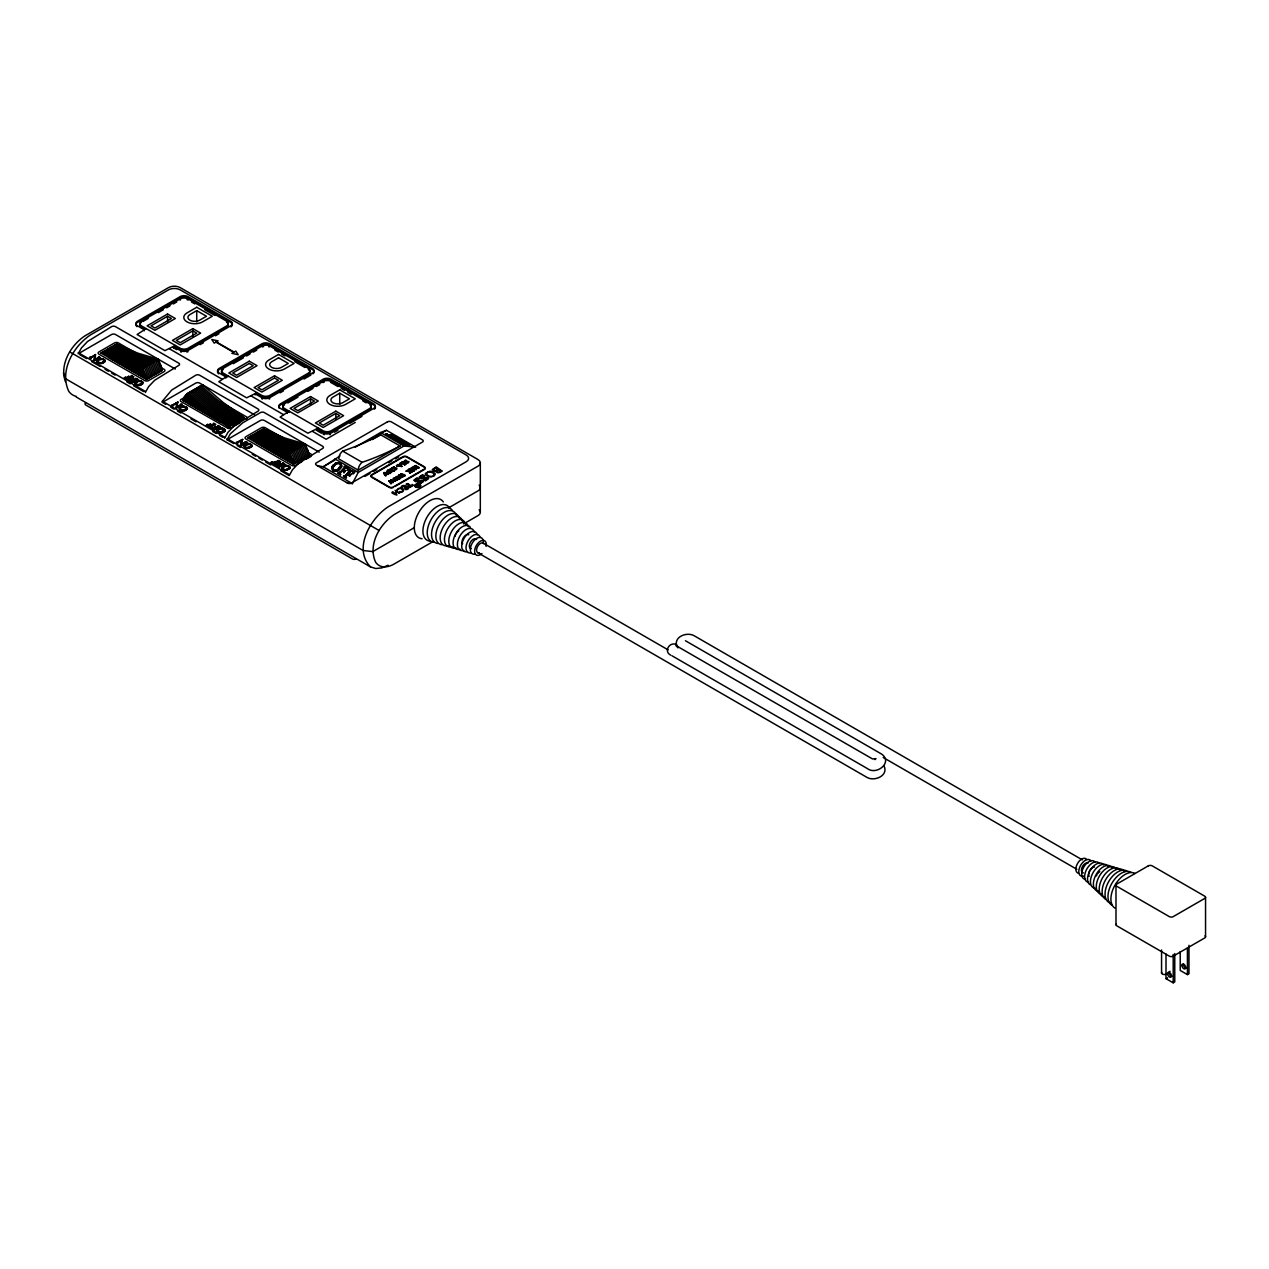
<?xml version="1.0" encoding="UTF-8"?>
<svg xmlns="http://www.w3.org/2000/svg" width="1269" height="1269" viewBox="0 0 1269 1269"><rect width="100%" height="100%" fill="white"/><g stroke="black" fill="none" stroke-linecap="round" stroke-linejoin="round"><path stroke-width="1.5" d="M227.849 323.357A5.996 3.458 0 0 1 226.564 327.132L188.145 349.308A5.742 3.315 0 0 1 180.024 349.292L175.328 346.596L175.328 345.469L164.922 350.641L137.084 334.54L146.141 328.608M225.914 378.035L225.914 376.909L219.172 373.023A5.584 3.22 0 0 1 219.172 368.454L262.397 343.534A5.584 3.22 0 0 1 269.742 343.82L312.46 368.47A5.584 3.22 0 0 1 312.935 372.705L269.758 397.673A5.584 3.22 0 0 1 261.858 397.673L255.101 393.771L255.101 394.897L257.052 393.771L261.731 396.467A5.742 3.315 0 0 0 269.853 396.483L308.256 374.292A5.996 3.458 0 0 0 309.192 370.12M340.584 465.993L340.52 464.962M400.322 463.677L400.512 463.106M332.764 468.911L332.795 468.007M390.963 483.188L388.885 481.03L392.565 481.76L388.885 480.808L390.979 483.901L391.724 482.997M404.7 464.613L405.112 464.28M402.923 476.494L401.02 477.477M413.266 467.738L412.901 466.96L411.156 468.467M97.84 361.126L99.521 363.077L101.504 362.76M135.688 383.048L135.846 384.253M180.039 408.57L181.277 410.744M217.808 430.524L220.632 432.983A3.918 2.252 0 0 0 222.154 432.84L224.518 431.555M244.743 445.927L245.107 447.338M401.274 462.725L402.352 463.915L404.224 463.264M409.839 473.274L410.728 472.766M390.059 469.435L390.471 469.118M125.377 377.559L127.297 379.003L129.47 377.607L128.09 376.782C124.996 378.416 132.214 374.355 127.09 377.242M129.771 380.494C128.28 378.051 132.341 383.238 132.817 382.429M65.401 381.652C59.31 364.631 70.683 345.342 84.849 335.92L168.523 287.603A8.122 4.679 0 0 1 180.198 287.603L477.89 459.489A8.296 4.79 0 0 1 478.413 465.929L394.231 514.532C379.574 524.271 367.582 545.02 375.687 562.31A30.266 17.48 -60 0 0 394.231 563.959L433.141 541.498M142.144 382.984L142.207 382.255A2.316 1.332 0 0 0 141.779 381.541L138.448 381.081L135.688 383.27M186.48 407.793L185.671 409.49M224.264 430.477L224.327 429.731A2.316 1.332 0 0 0 223.899 429.033M251.103 445.879L251.167 445.149A2.284 1.317 0 0 0 250.754 444.451L250.136 444.102M400.623 474.305C406.572 475.51 404.541 474.178 400.623 474.083C402.273 473.924 408.65 478.508 401.226 474.194M392.01 469.26L391.947 467.864L389.995 470.022M415.724 469.324L412.79 467.674M392.327 469.403L392.407 468.42M401.876 462.424C402.622 464.755 409.76 462.09 404.573 462.757C402.717 464.644 400.56 461.297 403.859 461.726M393.311 478.889L395.769 480.57L397.673 479.587M396.467 476.621C397.863 477.16 397.768 475.114 396.15 477.731M406.001 442.595L405.509 443.944L406.254 442.944M398.593 475.352L398.545 475.812A1.65 0.952 0 0 0 399.037 476.446C400.75 476.367 404.145 476.034 401.178 477.303M404.748 476.049L404.938 474.876L404.51 475.621M406.921 443.5L400.671 442.405L400.274 443.674M397.657 439.772L396.388 440.153M90.591 358.017L94.826 355.368L93.7 360.174L94.985 360.285M241.729 440.184L240.587 444.975L241.729 440.184L238.08 442.5M98.205 357.62L98.998 356.954L94.826 359.603L95.619 354.479L91.146 357.271M180.404 404.859L177.025 407.048L177.819 401.94L172.663 405.081M245.9 441.993L241.713 444.404L242.522 439.296L236.78 442.437M391.899 469.419L392.549 471.275L394.056 469.911M391.756 470.18L391.931 468.309L389.329 469.593M340.504 465.834L337.459 470.085L333.731 470.26M385.506 434.141L387.235 434.157M387.362 435.045L391.947 434.521L387.933 435.362M393.374 436.346L394.881 436.028C404.43 440.581 386.997 436.52 390.9 436.869M390.582 436.092L389.012 435.933M393.216 435.077C388.377 433.094 395.722 435.997 391.582 435.14M391.709 434.188L393.136 435.315M389.995 436.726L391.312 436.377M394.104 436.774L392.311 436.996L394.024 437.028M392.676 436.917L394.373 437.805L392.391 436.742M393.009 437.979L398.212 437.948M393.58 436.473C397.594 435.473 395.896 439.867 393.898 436.647M393.929 439.042L395.754 439.074M394.881 436.028L398.133 438.202M394.262 439.233L397.641 440.295M394.659 437.773L396.959 437.408M397.673 441.152L399.1 441.184M400.052 440.248L400.655 439.597L399.259 438.82M399.973 441.422L401.702 441.453M400.29 440.391L401.797 440.28M400.258 441.596L402.035 442.231M401.178 440.121L400.988 439.55A2.76 0.809 17.5 0 0 399.989 438.931L396.943 438.947M401.258 440.898L402.559 440.454L405.794 442.627L401.115 440.517M403.97 442.104L401.781 441.2M401.036 440.771L402.559 440.454M405.128 445.26L402.432 443.389L404.763 442.421M404.637 445.007L409.855 444.975M404.129 444.356L405.921 444.324M408.57 444.42L405.398 444.055M406.207 444.166L407.048 443.055M408.079 444.15L409.935 444.721M333.604 466.135L332.843 469.07A2.903 2.205 -26.3 0 0 333.43 470.149M347.865 469.308L347.294 470.529L347.754 469.625M352.814 473.718L353.401 472.496M128.613 376.623C130.31 378.432 134.482 375.005 128.994 377.004M403.082 444.007L406.318 444.547M388.044 471.941C387.061 470.355 391.026 469.451 386.617 471.402M408.935 470.038L409.062 470.355M393.929 467.182C397.99 468.88 396.102 469.118 392.66 467.706M397.879 440.549L398.069 438.757L399.243 438.82M401.956 462.503L404.129 461.646M398.545 475.589A1.65 0.952 0 0 0 399.037 476.224L401.02 476.335L400.592 475.145M391.518 436.504L392.105 437.757L394.199 437.567M409.935 469.181C407.317 467.975 409.681 472.829 407.238 470.434M404.732 460.933C406.366 465.041 410.014 460.821 408.174 462.281L405.62 459.965L404.224 461.25M408.317 462.757L408.824 461.393M393.596 478.635L395.88 478.239A4.775 2.76 0 0 1 397.054 478.873L397.387 479.174M331.859 466.913L333.113 464.914M412.076 468.467L412.124 467.69M401.543 477.128L402.559 476.716L401.353 476.367M346.564 482.521L352.401 483.632L358.239 472.401L403.954 446.006L415.629 447.132L386.442 430.286L380.605 432.523L355.209 447.196M393.327 478.286L393.866 479.73M396.547 468.991L396.896 468.134M340.235 466.786L337.38 469.927L334.128 470.45M397.578 480.11L394.262 479.777M180.039 408.792L180.769 407.587M217.808 430.746L219.156 429.112M244.743 446.149L247.471 443.991L250.754 444.673A2.284 1.317 0 0 1 251.167 445.371M282.86 467.341L282.749 469.054L284.875 470.26M282.59 468.071L284.605 466.12L287.698 466.088M344.042 471.989L344.01 472.956L345.422 470.418M343.962 472.417L342.582 470.704L339.902 473.591L340.631 474.749L337.982 473.099L340.124 471.941M349.562 475.177L349.53 476.145L351.465 474.019M333.176 467.23L335.92 463.978L338.839 463.502M394.881 469.625L394.564 470.656M104.217 360.856L101.504 362.982M142.144 382.762L141.382 383.968M186.416 408.301L182.895 410.569M224.264 430.254L220.711 432.539L217.142 431.254M289.046 467.579L286.286 469.736M288.745 468.309L289.11 467.055A2.316 1.332 0 0 0 288.666 466.357L288.047 465.993M212.018 427.431L212.478 428.573M387.727 473.527C380.161 469.689 386.522 478.476 386.157 474.987M394.611 481.316C389.107 479.476 395.642 482.172 395.484 480.824M175.312 369.041L115.495 334.508A2.744 1.586 0 0 0 111.609 334.508L78.202 353.797L81.438 347.944L87.545 341.504L111.609 326.641A2.744 1.586 0 0 1 115.495 326.641L178.739 363.156A2.744 1.586 0 0 1 178.739 365.409L154.675 380.256L148.552 386.712L145.332 392.549M165.716 404.319L162.353 402.384L162.353 401.258L171.68 390.075L195.759 375.227A2.744 1.586 0 0 1 199.645 375.227L258.019 408.935A2.744 1.586 0 0 1 258.019 411.172L233.956 426.035L227.849 432.475L224.613 438.328M233.766 443.611L227.04 439.724L230.276 433.887L242.68 422.847L260.446 412.584A2.744 1.586 0 0 1 264.349 412.584L322.612 446.228A2.744 1.586 0 0 1 322.612 448.48L298.548 463.328L292.441 469.768L289.205 475.621L280.814 470.767M398.26 477.905C402.463 477.001 399.1 477.794 396.436 477.715M353.068 473.749C357.144 469.118 351.814 475.843 353.29 472.814M397.657 465.057L398.736 465.453L397.879 464.628M409.665 473.163L410.49 472.401M874.912 759.623L875.975 758.624L872.485 758.925L676.044 645.62L677.947 647.872M179.373 407.999L182.117 406.191A3.807 2.189 0 0 1 183.624 406.064L187.336 408.174A3.537 2.046 0 0 1 187.114 409.046L184.338 410.87M200.819 386.474L202.564 384.777L223.265 402.543L244.409 417.913L228.832 426.892L183.117 400.496A23.35 13.483 60 0 1 184.227 397.118L187.003 393.755L202.564 384.777M281.908 467.278L283.764 465.691M396.198 476.589L395.976 477.493M408.951 469.72L414.233 470.847L408.856 469.53M104.455 362.347L104.915 361.586A3.537 2.046 0 0 0 105.137 360.729L104.661 359.825M347.214 470.371L349.118 468.769L344.518 466.231M387.013 471.909C392.66 472.005 393.311 470.513 387.331 472.052M398.958 477.715C402.447 476.827 396.34 480.65 400.274 477.89M436.869 470.625L436.393 471.132A2.332 1.348 0 0 0 436.409 472.052C437.916 474.543 444.118 470.053 441.802 470.894L436.203 466.865L432.301 469.689L433.855 471.164L436.853 470.609M338.062 473.258L339.283 472.972M344.533 468.578L342.947 470.307L344.771 471.497M346.167 477.937L343.502 476.287L344.962 475.843M349.546 469.704L354.717 472.116M343.582 476.446L344.819 476.161M349.625 470.783L345.041 476.002M345.723 475.288L350.323 470.085M349.53 476.145L348.118 473.892L345.422 476.779L346.564 477.493M351.624 470.973C346.437 476.256 350.006 468.848 353.242 471.894M349.451 475.986L351.386 473.86M389.52 471.767L391.344 471.814L389.377 473.21L390.17 472.94M402.511 443.182L403.796 444.705M135.973 382.746L138.448 381.303L141.779 381.779A2.316 1.332 0 0 1 142.207 382.477M180.309 408.285L182.022 406.857M218.094 430.239L220.568 428.557L222.932 428.763M245.012 445.657L249.787 444.198M404.827 464.47L404.018 464.533L406.096 463.296L404.224 463.502M339.521 472.814L344.787 466.897L344.026 466.516M344.613 468.737L346.437 467.912M215.191 426.987L215.318 426.606M394.786 470.196L393.961 471.037M407 443.246L406.667 444.277M345.501 476.938L348.118 473.892M141.858 383.27L138.591 385.062M223.978 430.762L219.14 432.19M250.818 446.165L249.787 447.243M401.432 462.662C405.842 461.646 402.146 460.584 401.369 463.471M390.249 471.18L389.52 471.989M400.893 477.049L402.844 477.049L402.21 475.526M410.061 472.607L409.617 471.354C411.473 472.544 413.535 471.164 411.267 472.242M414.884 467.595L414.44 466.833L418.643 468.182C413.171 462.471 413.71 468.689 418.231 467.515M418.802 467.849L415.867 465.453M401.194 475.97L398.958 475.685L401.036 475.114M393.723 478.936L396.261 478.936M389.345 470.339L388.124 470.323M397.229 479.92L395.357 479.793M407.983 470.038L410.077 468.8M128.407 379.891C127.503 379.701 122.157 375.64 127.519 378.717M275.31 464.692C265.189 457.141 277.879 468.134 274.976 461.599L274.342 462.043M279.719 467.024L275.627 465.295L277.007 464.232L276.832 465.612L278.609 466.357L280.782 464.962L279.386 464.137C277.102 465.644 280.703 462.186 280.592 464.74C286.968 462.059 279.719 466.009 280.354 463.55M398.736 475.352L401.432 475.288M98.221 359.349L97.174 360.555A3.744 2.157 0 0 0 96.967 361.427L97.412 362.331M97.602 360.015L99.918 358.746A3.807 2.189 0 0 1 101.425 358.604L103.899 359.492M136.084 381.239L135.006 382.239A3.918 2.252 0 0 0 134.815 383.175L136.005 384.824M179.801 407.476L182.117 406.413A3.807 2.189 0 0 1 183.624 406.286L186.527 407.222M217.57 429.414L219.918 428.335A3.855 2.221 0 0 1 221.456 428.208L222.503 428.319M282.971 466.056L281.908 467.04A3.791 2.189 0 0 0 281.702 467.944L281.766 468.467M398.958 477.493L396.15 477.493M142.398 384.047L140.034 385.364A3.918 2.252 0 0 1 138.511 385.49L134.879 383.444A3.918 2.252 0 0 1 135.022 382.477L136.862 380.89M250.358 446.625L246.805 447.941L243.934 446.323A3.744 2.157 0 0 1 244.06 445.356L246.82 443.769M283.32 467.087L286.953 465.961M288.285 468.547L285.493 469.863L283.241 469.244M345.279 468.055L346.104 467.785M335.111 464.74L335.999 464.137M399.64 478.683L398.736 478.825M131.849 379.764L132.499 379.336C136.291 380.272 130.088 383.111 129.771 380.272M210.21 424.29C208.338 424.766 214.239 424.893 209.639 426.416M214.62 426.828L213.969 427.479L216 427.859L214.62 428.652M339.965 455.999L323.214 466.786L317.377 465.66M397.641 439.883L395.833 438.82M131.5 379.796C133.071 379.114 136.322 379.114 136.544 378.86M133.451 378.733L134.197 379.97L136.544 378.638M210.781 424.449C209.528 424.385 209.988 422.863 211.4 424.861M273.977 462.059C275.627 461.567 278.863 461.234 279.037 461.123M230.879 326.863L231.212 326.656A5.584 3.22 0 0 0 231.624 326.307M390.44 472.766L389.995 473.623M418.278 485.504C420.34 489.073 414.154 481.284 419.896 486.043C419.531 487.978 412.028 484.52 418.104 485.408M400.528 463.819L402.003 466.421L396.467 465.723L401.861 466.5M406.445 470.958L409.284 471.545L406.445 471.18M399.862 463.518L400.354 464.47L398.736 465.453M407.063 470.561L405.953 471.196L409.141 470.989M388.996 473.337L387.822 474.495M124.33 377.94L125.694 376.877M128.74 380.478L130.104 379.415M210.543 427.367L206.45 425.21L207.815 424.369L208.941 426.479M206.45 425.416L207.815 424.369M214.953 429.715C213.604 430.778 209.512 424.512 213.351 429.017M210.86 427.97L212.224 426.923M271.217 462.741L272.597 461.694M275.627 465.295L277.007 464.232M410.061 469.102L412.504 469.324M409.903 468.705L411.013 469.641L412.155 468.959L411.489 468.023M389.377 473.21L391.344 471.814M404.637 465.168L406.096 463.296M143.127 321.374L148.172 318.471M158.228 312.666L163.273 309.763M166.62 307.812L169.983 305.877M173.33 303.941L176.692 302.006M90.876 357.208L89.385 357.684L91.194 358.318M91.146 357.049L89.639 357.303M100.901 353.052L116.478 344.058L137.607 353.083L158.308 359.222L161.084 365.789A23.35 13.483 60 0 1 162.194 370.453L146.633 379.447L100.901 353.052L122.03 362.077L142.747 368.216L158.308 359.222M167.571 316.267L151.027 325.816L154.913 328.052L171.458 318.503L167.571 316.267L167.571 321.882M98.998 357.176C97.253 355.717 102.123 357.921 98.792 357.715M196.727 310.635L189.922 314.569A6.884 3.966 0 0 0 189.922 320.185A6.884 3.966 0 0 0 199.645 320.185L206.466 316.267L196.727 310.635L196.727 321.882M192.856 330.86L176.312 340.409L180.214 342.662L196.743 333.113L192.856 330.86L192.856 336.475M144.206 330.86L144.206 329.734L137.449 325.832A5.584 3.22 0 0 1 137.449 321.279L180.674 296.343A5.584 3.22 0 0 1 188.034 296.629L230.736 321.279A5.584 3.22 0 0 1 231.212 325.53L188.034 350.482A5.584 3.22 0 0 1 180.135 350.482L173.393 346.596L173.393 347.706L175.328 346.596M131.643 375.434L133.689 376.845L132.896 376.83M128.09 378.622L129.47 377.607M128.407 379.257L133.689 376.845M124.33 377.718L128.407 379.669M135.688 378.178L138.099 379.383L132.214 382.112M133.88 380.145L131.484 381.35L129.946 380.573M136.291 379.558L132.214 381.89M128.74 380.256L132.817 382.207M200.042 344.676L203.468 342.709M215.46 335.777L218.887 333.795M162.353 402.384L195.759 383.095A2.744 1.586 0 0 1 199.645 383.095L254.577 414.82M233.226 363.711L243.299 357.906M246.646 355.954L250.009 354.019M253.372 352.084L256.719 350.149M184.275 397.578L181.166 399.37A2.744 1.586 0 0 0 181.166 401.623L228.119 428.43M173.076 404.652L171.585 405.128L173.393 405.779M183.117 400.496L184.528 399.687A23.35 13.483 60 0 1 184.687 398.942M227.865 375.798L218.807 381.715L246.63 397.832L257.052 392.644L257.052 393.771M180.595 404.097C188.082 403.145 166.858 412.393 181.261 404.827M213.414 423.132L215.809 424.322L209.924 427.05M211.606 425.099L209.195 426.511L207.656 425.527M213.604 423.941L211.907 425.131L214.255 423.592M214.001 424.528L209.924 426.844M206.45 425.21L210.543 427.161M215.318 426.083L213.969 427.479M218.173 425.48L220.219 426.654L218.411 427.272M215.809 427.193C220.584 424.671 217.507 428.541 215.191 426.781M280.037 392.851L283.463 390.884M304.037 379.003L310.889 375.037M240.111 422.625L230.514 428.161M287.809 402.971L297.882 397.165M307.939 391.344L312.983 388.441M316.33 386.506L319.693 384.57M227.04 439.724L260.446 420.451A2.744 1.586 0 0 1 264.349 420.451L319.185 452.113M289.142 411.172L280.1 417.104L307.923 433.205L318.329 428.034L318.329 429.16L323.024 431.857A5.742 3.315 0 0 0 331.146 431.872L369.549 409.681A5.996 3.458 0 0 0 370.056 405.128M310.556 398.831L294.011 408.38L297.914 410.617L314.442 401.067L310.556 398.831L310.556 404.446M247.804 437.853L263.365 428.874L284.494 437.9L305.21 444.039L307.986 450.606A23.35 13.483 60 0 1 309.097 455.27L293.536 464.264L247.804 437.853L268.933 446.894L289.633 453.017L305.21 444.039M245.298 441.675L247.106 442.31L246.234 442.326M245.678 442.532L247.106 442.31M241.538 445.53L240.587 444.753M339.727 393.2L332.922 397.134A6.884 3.966 0 0 0 332.922 402.749A6.884 3.966 0 0 0 342.646 402.749L349.451 398.815L339.727 393.2L339.727 404.43M335.841 413.424L319.296 422.974L323.198 425.21L339.727 415.677L335.841 413.424L335.841 419.04M318.329 429.16L316.393 430.27L321.454 433.205M278.181 460.441L280.592 461.646L278.783 462.059M276.372 462.408L273.977 463.613L272.423 462.836M275.896 461.805L279.037 460.901M275.31 464.057L280.592 461.646M271.217 462.519L275.31 464.47M278.387 464.597L280.354 463.772M334.477 432.206L337.903 430.223M349.911 423.291L361.903 416.359M282.939 462.788L285.002 464.2L279.101 466.706M279.402 465.977L280.782 464.962M355.225 422.466L326.117 439.264L312.491 431.397M301.705 461.789L295.471 465.374A2.744 1.586 0 0 1 291.584 465.374L245.853 438.979A2.744 1.586 0 0 1 245.853 436.726L261.43 427.748A2.744 1.586 0 0 1 265.316 427.748L283.939 438.503M306.368 459.092L311.048 456.396M334.905 460.044L323.214 466.786L352.401 483.632M369.818 439.883L373.149 437.964M376.465 436.044L386.442 430.286M372.245 439.597L380.605 434.775L400.068 446.006L358.239 470.164L338.775 458.918A6.694 3.87 -60 0 1 342.662 451.066A332.906 192.206 -60 0 0 380.605 434.775M364.964 476.383L370.025 473.464M373.403 471.513L376.782 469.562M388.6 462.725L391.978 460.79M395.357 458.839L398.736 456.888M383.714 472.56L385.284 475.637M392.438 467.801L393.977 466.691M397.705 464.533L396.467 465.723M400.354 463.011L399.386 464.042M399.005 465.279C404.145 467.373 396.356 463.629 401.02 465.485M399.005 465.501L400.481 464.422M390.44 472.988L391.994 471.862M405.112 464.517L406.762 463.328M404.732 460.71L408.317 462.535M394.358 480.935L390.725 479.968L394.611 480.999M413.742 466.421C418.484 472.005 412.933 465.184 410.918 468.324M413.742 466.643L415.804 469.07M414.82 466.088L415.851 465.786M393.263 482.601C386.537 479.539 393.469 483.838 392.835 481.649M399.64 478.905L400.861 477.985M416.438 469.229L415.772 469.847L415.613 468.245M416.359 467.357L419.341 467.563M412.124 467.912L414.233 470.847L412.171 468.356M394.897 486.519L424.385 469.482A2.744 1.586 0 0 0 424.385 467.246L406.873 457.126A2.744 1.586 0 0 0 402.987 457.126L371.849 475.098A2.744 1.586 0 0 0 371.135 475.812M414.297 527.666L372.832 551.603L363.061 550.492L65.369 378.622L63.45 372.991M448.734 507.774L478.413 490.643A8.296 4.79 0 0 0 479.143 485.123M463.597 523.907L478.413 515.357A8.296 4.79 0 0 0 479.143 509.837M1166.005 954.066L1166.005 978.669L1167.575 977.764M1166.005 978.669L1173.206 982.825L1174.761 981.92L1174.761 953.542M1180.218 951.544L1180.218 970.452L1187.419 974.608L1188.974 973.72L1188.974 945.342M91.178 357.699L94.826 355.368M94.429 360.222L99.934 357.652M172.79 405.239L177.025 402.828L172.79 405.461M173.345 404.732L178.199 402.162M242.902 439.518L237.176 442.484M396.991 438.804L398.91 438.82M180.404 405.081L181.197 404.414M245.9 441.771L241.713 444.404M390.836 469.133L391.931 468.531M127.804 379.574L132.674 376.639M214.334 429.604L219.949 427.018M279.101 466.929L284.446 464.232M387.743 470.228L387.013 472.147M394.136 470.72L391.756 470.371M102.234 362.744L104.28 360.333A2.284 1.317 0 0 0 103.852 359.65L102.9 359.159M140.811 384.142L136.465 384.84M185.1 409.665L181.007 410.109M99.172 359.952L101.346 359.048L103.852 359.873A2.284 1.317 0 0 1 104.28 360.57M181.372 407.397L186.051 407.095M398.989 475.161L401.163 475.621M245.948 442.183L241.887 445.324M103.82 362.585L102.139 363.41A3.87 2.237 0 0 1 100.616 363.537L97.792 361.617M141.747 384.523L140.034 385.142A3.918 2.252 0 0 1 138.511 385.268L135.64 383.555M185.242 410.617L187.114 409.268A3.537 2.046 0 0 0 187.336 408.412L186.86 407.286M388.14 565.228L381.842 567.909L375.719 568.512L370.485 566.894L76.188 396.991M230.498 428.161L228.119 428.43M389.234 471.64L388.282 471.767M278.815 466.072L276.832 465.39M249.136 447.338L246.043 447.576M99.823 359.635L102.535 359.301M219.823 429.017L222.17 428.636M398.355 477.62L396.832 477.382M403.732 463.502L401.638 463.471M393.691 437.091L394.738 437.535M103.043 362.934L102.139 363.188A3.87 2.237 0 0 1 100.616 363.315L99.585 363.204M223.074 432.38L222.154 432.634A3.918 2.252 0 0 1 220.632 432.761M249.025 448.227L251.817 446.625A3.537 2.046 0 0 0 252.039 445.768L251.96 445.245M286.937 470.18L289.76 468.547A3.585 2.078 0 0 0 289.982 467.674L289.491 466.548M98.998 359.222L99.918 358.968A3.807 2.189 0 0 1 101.425 358.826M136.862 381.112L137.798 380.637A3.855 2.221 0 0 1 139.32 380.494L142.604 381.953M283.764 465.929L284.684 465.437A3.855 2.221 0 0 1 286.223 465.311L288.253 465.961M336.872 463.534L337.824 463.312M388.996 471.957L387.553 471.497M182.768 406.857L186.051 407.317A2.284 1.317 0 0 1 186.48 408.015M399.18 440.93L402.114 441.977M398.165 477.667L397.308 477.604M402.432 443.389L404.24 443.468M337.649 462.868L336.999 462.931A4.902 3.744 -26.3 0 0 335.175 463.566M387.315 433.903L386.522 434.172L387.442 434.791M405.921 442.849L406.968 443.309M389.123 434.934L391.867 434.775M390.9 435.981L389.266 436.314L385.586 433.887M404.938 444.642L403.272 443.88M393.295 437.615L390.947 436.695M390.662 435.854L388.013 435.108M100.695 362.886L99.521 362.855M285.493 469.641L283.574 469.403M182.815 410.997L180.801 410.347M247.518 448.354L245.377 447.307M404.161 443.706L403.161 443.769L403.859 444.547M338.315 463.296L339.68 463.804M137.782 384.84L136.069 384.237M401.829 440.898L404.541 442.072M411.632 471.576L409.062 470.133M400.449 476.24L398.958 475.463L400.036 475.193M181.784 410.664L182.815 410.775A3.87 2.237 0 0 0 184.338 410.648M220.108 432.935L216.92 430.635A3.918 2.252 0 0 1 217.158 429.747M246.995 448.322L243.854 446.022A3.744 2.157 0 0 1 244.06 445.133L246.82 443.547A3.807 2.189 0 0 1 248.327 443.42L249.866 443.88M334.493 471.132L336.459 471.307A4.822 3.68 -26.3 0 0 338.3 470.672L341.488 467.198A4.743 3.617 -26.3 0 0 341.647 465.612L341.456 464.946M101.964 358.635L104.328 359.777M139.86 380.526L142.858 382.255M248.851 443.452L251.801 445.165M286.762 465.342L289.158 466.484M396.753 440.438L399.164 439.074M385.681 473.575L384.237 473.067L387.426 473.908M386.379 473.48L387.87 474.098M412.139 471.687L409.475 471.037L411.568 471.957M181.721 410.537L180.404 409.76M676.758 644.747C669.858 640.94 663.132 651.552 670.746 655.169M222.567 428.462L223.598 429.049M287.333 465.786L288.666 466.58A2.316 1.332 0 0 1 289.11 467.278M284.351 470.18L282.146 468.848M402.432 440.74L404.621 441.834M411.283 469.498L413.472 470.387L411.283 469.72M404.446 443.262L405.588 443.69M338.823 462.788L340.076 463.423M339.505 463.137L336.919 462.773A4.902 3.744 -26.3 0 0 335.095 463.407L331.939 467.071A4.505 3.426 -26.3 0 0 331.764 468.626L331.875 469.118M333.906 470.942L336.38 471.148A4.822 3.68 -26.3 0 0 338.22 470.513L341.409 467.04A4.743 3.617 -26.3 0 0 341.567 465.453M99.077 363.299L97.729 362.395M223.011 428.24L224.978 429.747M213.081 428.7L216 427.859M671.983 655.772L867.393 768.586C876.673 775.66 893.217 762.241 881.654 754.103L685.466 640.75M339.188 463.455L340.029 464.057M395.167 436.71L396.88 437.646M405.636 442.389L398.974 441.755M333.985 471.1L332.779 470.291M218.791 432.301L217.76 431.032M1082.346 859.874L694.825 636.134C687.861 631.359 673.553 636.277 676.71 646.095M223.281 428.668L223.899 429.255A2.316 1.332 0 0 1 224.327 429.953M250.342 443.849L251.96 445.467A3.537 2.046 0 0 1 251.817 446.402L249.025 448.005A3.87 2.237 0 0 1 247.518 448.131M279.021 408.079A5.584 3.22 0 0 1 280.465 404.97L323.69 380.034A5.584 3.22 0 0 1 331.05 380.319L349.562 389.884M413.424 467.611L415.804 468.848M343.645 471.37L342.582 470.704M131.278 375.64L132.135 376.322M217.824 425.686L218.665 426.352M282.59 462.995L283.447 463.677M346.358 467.753L347.198 468.309M351.894 470.942L353.48 472.369M405.81 460.71L408.158 462.281M396.531 468.769L393.882 467.103M331.05 380.319L373.752 404.97A5.584 3.22 0 0 1 375.196 408.095M226.548 321.105L188.161 298.961A5.742 3.315 0 0 0 180.039 298.945L141.462 321.231A5.742 3.315 0 0 0 141.478 325.911L180.024 348.166A5.742 3.315 0 0 0 188.145 348.182L226.548 326.006A5.996 3.458 0 0 0 226.532 321.105M191.508 302.006L194.839 303.925M204.848 309.715L214.858 315.489M274.881 350.133L278.212 352.068M281.544 353.988L284.89 355.923M294.9 361.697L304.909 367.487M337.84 386.49L331.161 382.635A5.742 3.315 0 0 0 330.59 382.35M341.171 388.425L344.502 390.344M347.849 392.264L351.18 394.199M362.855 400.941L366.202 402.86M390.075 436.488L393.184 438.265M397.752 440.914L400.845 442.691M380.605 432.523L403.954 446.006M405.001 462.884L406.096 463.518M144.587 328.83L141.462 327.037A5.742 3.315 0 0 1 140.209 323.421M227.865 376.909L223.17 374.212A5.742 3.315 0 0 1 223.154 369.517M289.142 412.298L284.462 409.601A5.742 3.315 0 0 1 284.446 404.906M316.393 429.16L323.151 433.046A5.584 3.22 0 0 0 331.05 433.046L374.228 408.095A5.584 3.22 0 0 0 373.752 403.859L331.05 379.193A5.584 3.22 0 0 0 323.69 378.923L280.465 403.843A5.584 3.22 0 0 0 280.465 408.412L287.206 412.298L287.206 413.424M390.249 471.402L391.344 472.036M400.274 478.112L399.259 477.065M173.393 347.706L176.756 349.657M883.224 757.514L1076.889 869.313M169.491 348.832L222.027 379.161M251.214 396.007L283.304 414.551M342.662 451.066L362.125 462.297A332.906 192.206 -60 0 0 400.068 446.006M483.203 543.116L668.16 649.902M334.889 458.918L358.239 472.401M138.733 354.67L118.414 342.931A2.744 1.586 0 0 0 114.527 342.931L98.966 351.925A2.744 1.586 0 0 0 98.966 354.178L144.682 380.573A2.744 1.586 0 0 0 148.584 380.573L164.145 371.579A2.744 1.586 0 0 0 164.145 369.342L160.751 367.375M220.933 402.13L246.345 416.787A2.744 1.586 0 0 1 247.122 418.12M307.653 452.192L311.048 454.143A2.744 1.586 0 0 1 311.746 454.857M116.478 344.058L123.331 347.294M161.052 369.802L162.194 370.453M235.257 412.631L244.409 417.913M263.365 428.874L269.091 431.571M309.097 455.27L307.955 454.603L307.955 450.495M477.699 552.649L867.25 777.548C874.753 781.641 888.728 775.565 884.033 765.921M337.982 473.099L340.631 474.749M343.502 476.287L346.088 477.778M176.835 408.174L175.899 407.397L177.025 403.05M210.86 427.764L214.588 430.128M236.272 442.262L237.747 443.341M275.627 465.073L279.37 467.452M78.202 352.671L145.332 391.423M162.353 401.258L224.613 437.202M227.04 438.614L289.205 474.495M79.884 354.765L86.593 358.635M91.622 361.554L100.013 366.392M105.057 369.295L108.404 371.246M111.767 373.181L115.13 375.116M126.868 381.89L130.231 383.841M133.578 385.776L143.651 391.582M170.76 407.238L174.123 409.173M177.501 411.124L180.864 413.059M190.953 418.897L196.013 421.816M212.827 431.523L216.206 433.475M219.569 435.41L222.932 437.361M237.129 445.546L240.491 447.497M252.245 454.286L255.608 456.221M258.971 458.157L262.334 460.108M265.697 462.043L270.725 464.946M69.716 351.894L379.098 530.505M677.249 646.207L678.09 646.698M274.976 461.821L276.372 462.63M279.386 464.375L280.782 465.184M210.21 424.496L211.606 425.305M128.09 377.02L129.47 377.829M132.499 379.558L133.88 380.367M348.467 473.496L350.292 474.685M418.231 467.738L415.375 466.009M393.136 467.404L396.499 469.578M288.713 465.977L289.491 466.77M180.341 410.331L179.167 408.666A3.744 2.157 0 0 1 179.373 407.777M98.141 362.886L97.174 361.824M394.088 479.079L396.356 480.348L397.276 479.619M394.643 479.666L393.612 478.556M401.845 475.272L402.812 476.367M333.414 470.815L332.351 469.895M228.832 426.892L207.704 411.537L187.003 393.755M339.997 463.264L341.012 464.168M180.69 410.173L179.373 409.268M391.947 468.087L392.28 470.307M224.724 429.445L221.456 428.002A3.855 2.221 0 0 0 219.918 428.129L217.126 429.937A3.918 2.252 0 0 0 216.936 430.889L216.999 431.143M370.485 566.894C352.893 548.858 370.358 518.371 388.14 506.823L466.215 461.726A8.248 4.759 0 0 0 466.215 455L180.198 289.855A8.248 4.759 0 0 0 168.523 289.855L90.432 334.937C73.221 346.485 59.183 370.96 68.748 391.28A35.818 20.685 -60 0 0 76.172 396.34M340.52 463.613L341.329 464.613M396.816 479.079L397.292 479.999M397.181 479.682C391.947 477.842 394.469 476.763 397.609 479.492M412.504 469.086L413.488 470.387M389.631 481.268L390.931 482.918M391.994 480.729L392.835 481.871M390.725 479.745L392.565 481.982M390.075 481.76L391.36 483.441M414.424 466.833L416.438 469.467M384.221 473.083L385.713 475.478M384.221 473.305L385.332 474.907M397.054 438.852L397.578 440.026L397.023 438.693M400.607 464.628L401.321 465.977M289.633 453.017L292.425 459.584A23.35 13.483 60 0 1 293.536 464.264M142.747 368.216L145.523 374.783A23.35 13.483 60 0 1 146.633 379.447M289.744 466.849L289.982 467.452A3.585 2.078 0 0 1 289.76 468.324L286.937 469.942A3.918 2.252 0 0 1 285.398 470.085M104.915 360.126L105.137 360.951M409.141 471.211L408.555 469.72M409.284 471.322L409.633 472.338M409.919 472.036L410.141 472.861M387.283 471.513L388.124 470.101L389.393 470.482M225.121 429.842L225.2 430.35A3.585 2.078 0 0 1 224.978 431.222M143 382.334L143.08 382.873A3.585 2.078 0 0 1 142.858 383.746M97.031 361.744L96.967 361.205A3.744 2.157 0 0 1 97.174 360.333M1205.55 897.31L1205.55 936.823M1187.419 948.117L1187.419 974.608M1173.206 954.431L1173.206 982.825M1161.563 949.973L1161.563 973.085M1115.99 885.175L1115.99 924.689M480.317 462.646L480.317 512.089M292.393 459.489L292.393 463.597M291.236 456.396L291.236 462.931M290.093 453.905L290.093 462.281M288.951 452.859L288.951 461.615M287.809 452.589L287.809 460.964M286.667 452.303L286.667 460.298M285.525 452.018L285.525 459.632M284.383 451.716L284.383 458.981M283.241 451.415L283.241 458.315M282.099 451.098L282.099 457.649M280.957 450.781L280.957 456.999M279.815 450.447L279.815 456.332M278.672 450.114L278.672 455.682M277.53 449.765L277.53 455.016M276.388 449.416L276.388 454.35M275.246 449.036L275.246 453.699M274.104 448.671L274.104 453.033M273.66 433.601L273.66 434.807L272.518 433.11M272.946 448.29L272.946 452.383M271.804 447.894L271.804 451.716M271.376 432.602L271.376 433.49L270.234 432.094M270.662 447.497L270.662 451.05M269.52 447.1L269.52 450.4M268.378 446.688L268.378 449.734M267.236 446.26L267.236 449.083M266.093 445.831L266.093 448.417M264.951 445.387L264.951 447.751M263.809 444.943L263.809 447.1M262.667 444.483L262.667 446.434M261.525 444.023L261.525 445.784M260.383 443.547L260.383 445.118M259.241 443.071L259.241 444.451M258.099 442.595L258.099 443.801M256.957 442.088L256.957 443.135M255.799 441.596L255.799 442.484M236.399 412.409L236.399 413.297M234.115 410.759L234.115 411.965L232.973 409.935M231.83 409.094L231.83 410.648M230.688 408.237L230.688 409.998M223.867 432.015L224.978 431.016A3.585 2.078 0 0 0 225.2 430.143M220.838 421.387L220.838 422.276M219.696 420.578L219.696 421.625M218.554 419.753L218.554 420.959M217.411 418.913L217.411 420.293M216.253 418.072L216.253 419.642M215.111 417.231L215.111 418.976M213.969 416.375L213.969 418.326M212.827 415.502L212.827 417.66M211.685 414.63L211.685 416.993M210.543 413.757L210.543 416.343M209.401 412.853L209.401 415.677M208.259 411.965L208.259 415.026M207.117 411.061L207.117 414.36M205.975 410.141L205.975 413.694M204.832 409.221L204.832 413.044M203.69 408.285L203.69 412.377M202.548 407.349L202.548 411.727M201.406 406.413L201.406 411.061M200.264 405.445L200.264 410.395M199.122 404.478L199.122 409.744M197.964 403.51L197.964 409.078M196.822 402.543L196.822 408.412M195.68 401.543L195.68 407.761M194.538 400.544L194.538 407.095M193.396 399.545L193.396 406.445M192.254 398.529L192.254 405.779M191.111 397.498L191.111 405.112M189.969 396.467L189.969 404.462M188.827 395.436L188.827 403.796M187.685 394.389L187.685 403.145M186.543 394.12L186.543 402.479M185.401 395.278L185.401 401.813M184.259 397.054L184.259 401.163M161.052 365.694L161.052 368.422M145.491 374.672L145.491 378.781M144.349 371.579L144.349 378.13M143.207 369.105L143.207 377.464M142.065 368.042L142.065 376.814M140.922 367.772L140.922 376.147M139.78 367.502L139.78 375.481M138.622 367.217L138.622 374.831M137.48 366.915L137.48 374.165M136.338 366.614L136.338 373.498M135.196 366.297L135.196 372.848M134.054 365.964L134.054 372.182M132.912 365.646L132.912 371.531M131.77 365.298L131.77 370.865M130.628 364.949L130.628 370.199M129.486 364.6L129.486 369.549M129.041 349.752L129.041 351.323M128.343 364.235L128.343 368.882M127.899 349.276L127.899 350.656M127.201 363.854L127.201 368.232M126.757 348.801L126.757 350.006M126.059 363.473L126.059 367.566M125.615 348.293L125.615 349.34L124.473 347.785M124.917 363.093L124.917 366.9M123.775 362.68L123.775 366.249M122.633 362.284L122.633 365.583M121.491 361.871L121.491 364.933M120.333 361.443L120.333 364.266M119.191 361.015L119.191 363.6M118.049 360.586L118.049 362.95M116.907 360.126L116.907 362.284M115.765 359.682L115.765 361.633M114.622 359.222L114.622 360.967M113.48 358.746L113.48 360.301M112.338 358.27L112.338 359.65M111.196 357.779L111.196 358.984M110.054 357.287L110.054 358.334M108.912 356.779L108.912 357.668M269.758 398.799A5.584 3.22 0 0 1 269.202 399.069M262.397 399.069A5.584 3.22 0 0 1 261.858 398.799M312.935 373.832A5.584 3.22 0 0 0 312.46 369.596L269.742 344.93A5.584 3.22 0 0 0 262.397 344.66L219.172 369.58A5.584 3.22 0 0 0 218.68 373.832M330.495 434.458A5.584 3.22 0 0 1 329.892 434.696M324.309 434.696A5.584 3.22 0 0 1 323.151 434.172M374.958 408.491A5.584 3.22 0 0 1 374.228 409.221M188.034 351.608A5.584 3.22 0 0 1 186.876 352.116M181.293 352.116A5.584 3.22 0 0 1 180.69 351.894M232.179 325.53A5.584 3.22 0 0 0 230.736 322.405L188.034 297.755A5.584 3.22 0 0 0 180.674 297.469L137.449 322.405A5.584 3.22 0 0 0 136.005 325.514M136.973 326.641A5.584 3.22 0 0 1 136.56 326.292M140.542 323.04A5.742 3.315 0 0 1 141.446 322.342M180.039 300.071A5.742 3.315 0 0 1 180.61 299.785M186.971 299.547A5.742 3.315 0 0 1 188.161 300.071M226.532 322.231A5.996 3.458 0 0 1 227.5 322.945M323.04 382.635A5.742 3.315 0 0 1 324.229 382.096M262.318 346.96A5.742 3.315 0 0 1 263.619 346.532M268.679 346.723A5.742 3.315 0 0 1 269.298 346.96M308.24 369.406A5.996 3.458 0 0 1 308.764 369.755M358.239 470.164A6.694 3.87 -60 0 1 362.125 462.297M246.789 418.707A2.744 1.586 0 0 1 246.345 419.04M249.216 437.044A274.992 158.768 60 0 0 291.045 452.208A23.35 13.483 60 0 1 294.947 463.439M250.627 436.219A274.992 158.768 60 0 0 292.473 451.383A23.35 13.483 60 0 1 296.359 462.63M252.055 435.41A274.992 158.768 60 0 0 293.885 450.574A23.35 13.483 60 0 1 297.771 461.805M253.467 434.585A274.992 158.768 60 0 0 295.296 449.749A23.35 13.483 60 0 1 299.183 460.996M254.879 433.776A274.992 158.768 60 0 0 296.708 448.94A23.35 13.483 60 0 1 300.61 460.171M256.29 432.951A274.992 158.768 60 0 0 298.136 448.116A23.35 13.483 60 0 1 302.022 459.362M257.702 432.142A274.992 158.768 60 0 0 299.547 447.307A23.35 13.483 60 0 1 303.434 458.537M259.13 431.317A274.992 158.768 60 0 0 300.959 446.482A23.35 13.483 60 0 1 304.846 457.728M260.542 430.508A274.992 158.768 60 0 0 302.371 445.673A23.35 13.483 60 0 1 306.273 456.903M261.953 429.683A274.992 158.768 60 0 0 303.783 444.848A23.35 13.483 60 0 1 307.685 456.079M102.329 352.227A274.992 158.768 60 0 0 144.158 367.391A23.35 13.483 60 0 1 148.045 378.622M103.741 351.418A274.992 158.768 60 0 0 145.57 366.582A23.35 13.483 60 0 1 149.456 377.813M105.153 350.593A274.992 158.768 60 0 0 146.982 365.758A23.35 13.483 60 0 1 150.884 376.988M106.564 349.784A274.992 158.768 60 0 0 148.394 364.949A23.35 13.483 60 0 1 152.296 376.179M107.976 348.959A274.992 158.768 60 0 0 149.821 364.124A23.35 13.483 60 0 1 153.708 375.354M109.404 348.15A274.992 158.768 60 0 0 151.233 363.315A23.35 13.483 60 0 1 155.119 374.545M110.815 347.325A274.992 158.768 60 0 0 152.645 362.49A23.35 13.483 60 0 1 156.531 373.72M112.227 346.516A274.992 158.768 60 0 0 154.057 361.681A23.35 13.483 60 0 1 157.959 372.912M113.639 345.691A274.992 158.768 60 0 0 155.484 360.856A23.35 13.483 60 0 1 159.371 372.087M115.051 344.882A274.992 158.768 60 0 0 156.896 360.047A23.35 13.483 60 0 1 160.782 371.278M242.982 418.722A274.992 158.768 60 0 1 201.152 385.586A23.35 13.483 60 0 0 200.216 386.363M198.376 388.948A23.35 13.483 60 0 1 198.678 388.362M199.027 387.806A23.35 13.483 60 0 1 199.804 386.807M241.57 419.547A274.992 158.768 60 0 1 199.741 386.41A23.35 13.483 60 0 0 197.266 389.171M240.158 420.356A274.992 158.768 60 0 1 198.329 387.219A23.35 13.483 60 0 0 196.568 388.917M238.746 421.181A274.992 158.768 60 0 1 196.901 388.044A23.35 13.483 60 0 0 194.776 390.249M237.319 421.99A274.992 158.768 60 0 1 195.489 388.853A23.35 13.483 60 0 0 194.141 390.075M235.907 422.815A274.992 158.768 60 0 1 194.078 389.678A23.35 13.483 60 0 0 192.317 391.375M234.495 423.624A274.992 158.768 60 0 1 192.666 390.487A23.35 13.483 60 0 0 191.73 391.264M233.084 424.449A274.992 158.768 60 0 1 191.254 391.312A23.35 13.483 60 0 0 188.78 394.072M231.672 425.258A274.992 158.768 60 0 1 189.827 392.121A23.35 13.483 60 0 0 188.082 393.818M230.244 426.083A274.992 158.768 60 0 1 188.415 392.946A23.35 13.483 60 0 0 186.289 395.151M185.639 396.293A23.35 13.483 60 0 1 185.956 395.706M190.54 392.708A23.35 13.483 60 0 1 190.905 392.184M193.031 391.629A23.35 13.483 60 0 1 193.364 391.074M195.854 389.995A23.35 13.483 60 0 1 196.203 389.44M137.798 380.859A3.855 2.221 0 0 1 139.32 380.716M281.702 467.991A3.918 2.252 0 0 1 281.924 467.071M400.401 439.439A2.76 0.809 17.5 0 1 400.909 439.804M393.263 487.455A2.744 1.586 0 0 1 389.361 487.455L371.849 477.35A2.744 1.586 0 0 1 371.135 476.636M85.578 402.923A2.744 1.586 0 0 0 85.816 405.017L352.385 558.915A2.744 1.586 0 0 0 356.272 558.915M422.085 538.738A22.017 12.706 -60 0 1 418.865 512.311A22.017 12.706 -60 0 1 443.341 501.905M479.444 552.808A5.504 3.172 -60 0 1 477.366 546.923A5.504 3.172 -60 0 1 483.822 543.687M481.966 553.522A8.248 4.759 -60 0 1 474.638 551.825A8.248 4.759 -60 0 1 480.967 540.864A8.248 4.759 -60 0 1 486.09 546.368M475.145 554.061A9.232 5.33 -60 0 1 470.402 548.192A9.232 5.33 -60 0 1 477.414 537.945A9.232 5.33 -60 0 1 483.378 542.022M471.354 552.84A10.215 5.901 -60 0 1 468.118 540.753A10.215 5.901 -60 0 1 480.205 537.517M467.563 551.634A11.199 6.472 -60 0 1 464.01 538.389A11.199 6.472 -60 0 1 477.271 534.836M463.772 550.429A12.182 7.043 -60 0 1 459.901 536.01A12.182 7.043 -60 0 1 474.32 532.155M459.981 549.223A13.166 7.598 -60 0 1 455 535.169A13.166 7.598 -60 0 1 470.45 527.412M456.19 548.018A14.149 8.169 -60 0 1 451.701 531.283A14.149 8.169 -60 0 1 468.435 526.794M452.398 546.812A15.133 8.74 -60 0 1 447.592 528.903A15.133 8.74 -60 0 1 465.501 524.113M448.591 545.607A16.116 9.311 -60 0 1 443.484 526.54A16.116 9.311 -60 0 1 462.55 521.432M441.882 544.687A17.1 9.866 -60 0 1 440.581 522.273A17.1 9.866 -60 0 1 459.616 518.751M437.932 543.497A18.083 10.438 -60 0 1 436.536 519.798A18.083 10.438 -60 0 1 456.666 516.071M433.966 542.307A19.067 11.009 -60 0 1 431.174 519.433A19.067 11.009 -60 0 1 452.383 510.408M430.001 541.117A20.05 11.58 -60 0 1 427.066 517.054A20.05 11.58 -60 0 1 449.369 507.568M471.291 548.716A5.504 3.172 -60 0 1 470.482 542.117A5.504 3.172 -60 0 1 476.605 539.515M462.63 543.719A5.504 3.172 -60 0 1 463.629 537.342A5.504 3.172 -60 0 1 468.753 534.772M455.016 536.375A5.504 3.172 -60 0 1 458.775 530.87M1078.777 873.31A8.248 4.759 -60 0 1 1077.571 863.412A8.248 4.759 -60 0 1 1086.756 859.51M1083.615 876.133A9.232 5.33 -60 0 1 1080.125 866.283A9.232 5.33 -60 0 1 1090.959 860.842M1085.312 879.274A10.215 5.901 -60 0 1 1083.805 867.013A10.215 5.901 -60 0 1 1095.179 862.174M1088.58 882.256A11.199 6.472 -60 0 1 1086.93 868.821A11.199 6.472 -60 0 1 1099.398 863.523M1090.055 884.699A12.182 7.043 -60 0 1 1090.896 869.265A12.182 7.043 -60 0 1 1103.618 864.855M1095.099 888.221A13.166 7.598 -60 0 1 1093.18 872.422A13.166 7.598 -60 0 1 1107.821 866.188M1098.367 891.203A14.149 8.169 -60 0 1 1096.305 874.23A14.149 8.169 -60 0 1 1112.041 867.536M1101.635 894.185A15.133 8.74 -60 0 1 1099.414 876.022A15.133 8.74 -60 0 1 1116.26 868.868M1104.902 897.167A16.116 9.311 -60 0 1 1102.539 877.831A16.116 9.311 -60 0 1 1120.479 870.201M1105.664 899.372A17.1 9.866 -60 0 1 1106.854 877.736A17.1 9.866 -60 0 1 1124.683 871.549M1111.438 903.131A18.083 10.438 -60 0 1 1107.678 883.525A18.083 10.438 -60 0 1 1126.872 870.994M1111.914 905.257A19.067 11.009 -60 0 1 1111.914 883.24A19.067 11.009 -60 0 1 1130.98 872.231M1115.039 908.192A20.05 11.58 -60 0 1 1115.039 885.048A20.05 11.58 -60 0 1 1135.089 873.469M1083.361 872.898A5.504 3.172 -60 0 1 1082.219 866.933A5.504 3.172 -60 0 1 1088.056 863.11M1089.167 876.244A5.504 3.172 -60 0 1 1089.785 870.471A5.504 3.172 -60 0 1 1094.481 867.044M1096.384 875.927A5.504 3.172 -60 0 1 1097.003 874.642M1097.812 873.453A5.504 3.172 -60 0 1 1099.763 871.724M1166.814 973.561A2.744 1.586 0 0 1 1163.181 974.37A2.744 1.586 0 0 1 1161.785 972.26M1172.048 976.369A2.744 1.586 60 0 1 1169.383 974.021A2.744 1.586 60 0 1 1170.097 971.356M1185.944 968.057A2.744 1.586 60 0 1 1183.469 963.996M1204.979 935.856A2.744 1.586 0 0 1 1204.741 937.95L1173.222 956.144A2.744 1.586 0 0 1 1169.336 956.144L1116.799 925.815A2.744 1.586 0 0 1 1116.085 924.276M397.165 489.834L397.483 489.961A2.728 1.57 0 0 1 398.276 488.993C402.59 486.646 404.827 493.102 399.656 491.563C401.163 494.149 406.524 489.358 401.607 488.327A3.077 1.777 0 0 0 399.973 488.168A2.982 1.713 0 0 0 398.799 488.391L397.165 489.834M437.012 470.894C437.662 473.971 443.912 470.783 438.36 469.831L437.012 470.894M407.714 483.584L411.584 486.075L412.124 484.441L413.472 485.266L409.633 487.486L408.206 486.709L411.029 486.408L406.143 484.187L407.714 483.584M423.085 481.665L419.944 484.044L417.85 482.839L421.276 482.886L421.784 481.348L415.709 481.697L413.757 480.221L417.12 477.794L419.214 478.936L415.677 479.032L414.852 480.554L421.816 480.523A2.617 1.507 0 0 1 422.974 481.332L423.085 481.665M428.494 478.54L425.353 480.919L423.259 479.714L426.685 479.761L427.193 478.223L421.118 478.587L419.167 477.096L422.529 474.669L424.623 475.812L421.086 475.907L420.261 477.43L427.225 477.414A2.617 1.507 0 0 1 428.383 478.207L428.494 478.54M425.512 473.464L425.432 473.829A4.568 2.633 0 0 0 425.702 474.876L429.001 476.779A4.489 2.586 0 0 0 430.841 476.922L433.855 476.097L435.235 474.384A4.648 2.681 0 0 0 434.966 473.337L431.634 471.402A4.251 2.459 0 0 0 429.842 471.259L425.512 473.464M402.035 487.01L402.321 487.867L401.083 487.106C402.543 482.585 413.44 488.803 405.921 489.628C402.4 488.898 410.855 488.962 405.985 487.201L404.732 487.899C403.558 489.342 406.699 484.346 402.035 487.01M433.348 469.165L435.108 470.688L437.995 469.625L435.124 467.928L433.348 469.165M434.363 474.876C432.888 478.524 423.418 474.955 427.59 472.147A2.744 1.586 0 0 1 429.033 471.846L432.919 472.814L434.363 474.876M392.914 492.102L394.627 493.403L396.959 492.023C389.964 486.836 405.192 496.29 397.245 492.198L394.897 493.546C402.13 497.353 388.124 492.499 392.914 492.102M167.571 314.014L147.141 325.816L154.913 330.305L175.344 318.503L167.571 314.014M196.743 307.272L187.019 312.904A10.993 6.345 0 0 0 187.019 321.882A10.993 6.345 0 0 0 202.564 321.882L212.304 316.267L196.743 307.272M192.856 328.623L172.425 340.409L180.214 344.914L200.645 333.113L192.856 328.623M215.952 342.122L214.207 343.138L211.764 339.489L218.094 340.885L216.333 341.9L234.019 352.1L235.764 351.101L238.207 354.749L231.878 353.337L233.623 352.338L215.952 342.122M261.763 346.12L223.17 368.407A5.742 3.315 0 0 0 223.185 373.086L261.731 395.341A5.742 3.315 0 0 0 269.853 395.357L308.256 373.181A5.996 3.458 0 0 0 308.24 368.28L269.869 346.12A5.742 3.315 0 0 0 261.747 346.12M249.263 361.189L228.832 372.991L236.621 377.48L257.052 365.678L249.263 361.189M249.263 363.442L232.735 372.991L236.621 375.227L253.165 365.678L249.263 363.442M278.546 354.448L268.806 360.063A10.993 6.345 0 0 0 268.806 369.041A10.993 6.345 0 0 0 284.367 369.041L294.091 363.426L278.546 354.448M278.53 357.81L271.709 361.744A6.884 3.966 0 0 0 271.709 367.36A6.884 3.966 0 0 0 281.448 367.36L288.253 363.426L278.53 357.81M274.532 375.783L254.101 387.584L261.89 392.073L282.321 380.272L274.532 375.783M274.532 378.035L258.004 387.584L261.89 389.821L278.434 380.272L274.532 378.035M323.04 381.509L284.446 403.796A5.742 3.315 0 0 0 284.462 408.475L323.024 430.73A5.742 3.315 0 0 0 331.146 430.746L369.549 408.57A5.996 3.458 0 0 0 369.533 403.669L331.161 381.509A5.742 3.315 0 0 0 323.04 381.509M310.556 396.578L290.125 408.38L297.834 412.822L318.265 401.02L310.556 396.578M339.743 389.837L330.019 395.452A10.993 6.345 0 0 0 330.019 404.43A10.993 6.345 0 0 0 345.565 404.43L355.288 398.815L339.743 389.837M335.841 411.172L315.41 422.974L323.198 427.463L343.629 415.677L335.841 411.172M387.426 421.847L316.393 462.852A2.744 1.586 0 0 0 316.393 465.104L347.532 483.077A2.744 1.586 0 0 0 351.418 483.077L422.434 442.072A2.744 1.586 0 0 0 422.434 439.835L391.312 421.847A2.744 1.586 0 0 0 387.426 421.847M402.987 456.681L371.849 474.654A2.744 1.586 0 0 0 371.849 476.906L389.361 487.01A2.744 1.586 0 0 0 393.263 487.01L424.385 469.038A2.744 1.586 0 0 0 424.385 466.786L406.873 456.681A2.744 1.586 0 0 0 402.987 456.681M1148.318 865.855L1116.799 884.049A2.744 1.586 0 0 0 1116.799 886.301L1169.336 916.63A2.744 1.586 0 0 0 1173.222 916.63L1204.741 898.436A2.744 1.586 0 0 0 1204.741 896.184L1152.204 865.855A2.744 1.586 0 0 0 1148.318 865.855M415.788 486.852A2.744 1.586 0 0 0 420.388 486.154A2.744 1.586 0 0 0 417.025 484.203A2.744 1.586 0 0 0 415.788 486.852M1167.575 973.64A2.744 1.586 60 0 0 1170.494 977.273A2.744 1.586 60 0 0 1170.494 973.386A2.744 1.586 60 0 0 1167.575 973.64M1181.867 965.455A2.744 1.586 60 0 0 1184.849 968.977A2.744 1.586 60 0 0 1184.707 964.995A2.744 1.586 60 0 0 1181.867 965.455M415.931 487.137A3.03 1.745 0 0 0 420.737 485.932A3.03 1.745 0 0 0 416.533 484.139A3.03 1.745 0 0 0 415.931 487.137"/></g></svg>
